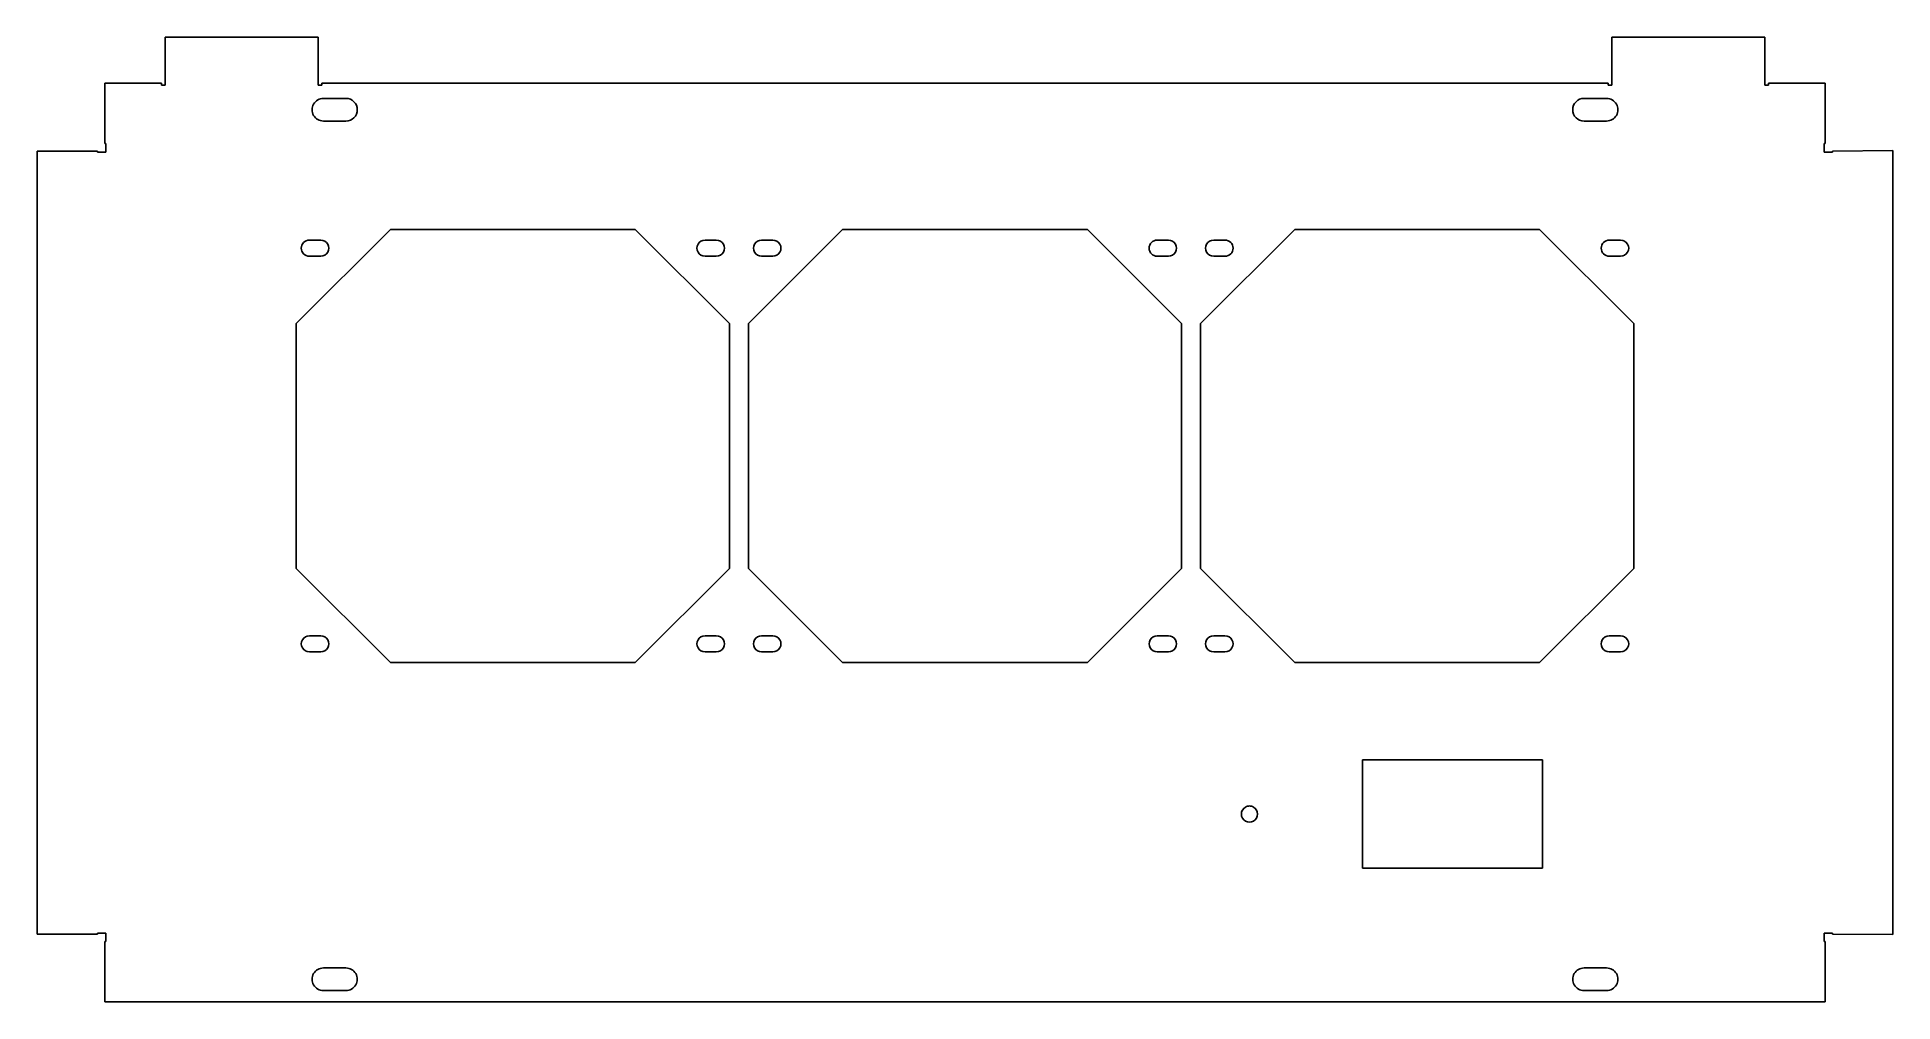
# Model space of a CAD drawing. Extents: x 11 to 503, y 22 to 278.
import ezdxf

# ---------------------------------------------------------------- set-up
doc = ezdxf.new("R2010")
doc.units = 0
doc.layers.add('Layer_1', color=7, linetype='CONTINUOUS')

msp = doc.modelspace()

# ---------------------------------------------------------------- linework, layer by layer
at = {"layer": 'Layer_1', "color": 7}
for p, q in [((44.742404, 277.974671), (44.742404, 265.21266)), ((85.328044, 277.974671), (44.742404, 277.974671)), ((85.328044, 265.21266), (85.328044, 277.974671)), ((469.32734, 277.974671), (428.7417, 277.974671)), ((428.7417, 277.974671), (428.7417, 265.21266)), ((469.32734, 265.21266), (469.32734, 277.974671)), ((43.742474, 265.712888), (28.743384, 265.712888)), ((28.743384, 265.712888), (28.743384, 249.71283)), ((43.742474, 265.21266), (43.742474, 265.712888)), ((44.742404, 265.21266), (43.742474, 265.21266)), ((86.327984, 265.21266), (85.328044, 265.21266)), ((427.74177, 265.712888), (86.327984, 265.712888)), ((86.327984, 265.712888), (86.327984, 265.21266)), ((86.741914, 261.712615), (92.742064, 261.712615)), ((86.741914, 261.712615), (86.741914, 261.712615)), ((421.32717, 261.712615), (427.32732, 261.712615)), ((421.32717, 261.712615), (421.32717, 261.712615)), ((427.74177, 265.21266), (427.74177, 265.712888)), ((428.7417, 265.21266), (427.74177, 265.21266)), ((470.32728, 265.21266), (469.32734, 265.21266)), ((485.3274, 265.712888), (470.32728, 265.712888)), ((470.32728, 265.712888), (470.32728, 265.21266)), ((485.3274, 249.71283), (485.3274, 265.712888)), ((92.742064, 255.712981), (86.741914, 255.712981)), ((427.32732, 255.712981), (421.32717, 255.712981)), ((26.772444, 247.743958), (10.772904, 247.743958)), ((10.772904, 247.743958), (10.772904, 39.90858)), ((26.772444, 247.450953), (26.772444, 247.743958)), ((29.034324, 247.450953), (26.772444, 247.450953)), ((28.743384, 249.71283), (29.034324, 249.71283)), ((29.034324, 249.71283), (29.034324, 247.450953)), ((485.03439, 247.450953), (485.03439, 249.71283)), ((485.03439, 249.71283), (485.3274, 249.71283)), ((487.29627, 247.450953), (485.03439, 247.450953)), ((503.29633, 247.860747), (487.29627, 247.743958)), ((487.29627, 247.743958), (487.29627, 247.450953)), ((503.29633, 39.79128), (503.29633, 247.860747)), ((79.535114, 201.962773), (104.53462, 226.962798)), ((104.53462, 226.962798), (169.53479, 226.962798)), ((169.53479, 226.962798), (194.53481, 201.962773)), ((199.53502, 201.962773), (224.53453, 226.962798)), ((224.53453, 226.962798), (289.5347, 226.962798)), ((289.5347, 226.962798), (314.53472, 201.962773)), ((319.53493, 201.962773), (344.53444, 226.962798)), ((344.53444, 226.962798), (409.53461, 226.962798)), ((409.53461, 226.962798), (434.53463, 201.962773)), ((83.035164, 224.112842), (86.034974, 224.112842)), ((83.035164, 224.112842), (83.035164, 224.112842)), ((188.03495, 224.112842), (191.03477, 224.112842)), ((188.03495, 224.112842), (188.03495, 224.112842)), ((203.03455, 224.112842), (206.03488, 224.112842)), ((203.03455, 224.112842), (203.03455, 224.112842)), ((308.03486, 224.112842), (311.03468, 224.112842)), ((308.03486, 224.112842), (308.03486, 224.112842)), ((323.03446, 224.112842), (326.0348, 224.112842)), ((323.03446, 224.112842), (323.03446, 224.112842)), ((428.03477, 224.112842), (431.03459, 224.112842)), ((428.03477, 224.112842), (428.03477, 224.112842)), ((86.034974, 219.812846), (83.035164, 219.812846)), ((191.03477, 219.812846), (188.03495, 219.812846)), ((206.03488, 219.812846), (203.03455, 219.812846)), ((311.03468, 219.812846), (308.03486, 219.812846)), ((326.0348, 219.812846), (323.03446, 219.812846)), ((431.03459, 219.812846), (428.03477, 219.812846)), ((79.535114, 136.96312), (79.535114, 201.962773)), ((194.53481, 201.962773), (194.53481, 136.96312)), ((199.53502, 136.96312), (199.53502, 201.962773)), ((314.53472, 201.962773), (314.53472, 136.96312)), ((319.53493, 136.96312), (319.53493, 201.962773)), ((434.53463, 201.962773), (434.53463, 136.96312)), ((104.53462, 111.9631), (79.535114, 136.96312)), ((194.53481, 136.96312), (169.53479, 111.9631)), ((224.53453, 111.9631), (199.53502, 136.96312)), ((314.53472, 136.96312), (289.5347, 111.9631)), ((344.53444, 111.9631), (319.53493, 136.96312)), ((434.53463, 136.96312), (409.53461, 111.9631)), ((83.035164, 119.11305), (86.034974, 119.11305)), ((83.035164, 119.11305), (83.035164, 119.11305)), ((188.03495, 119.11305), (191.03477, 119.11305)), ((188.03495, 119.11305), (188.03495, 119.11305)), ((203.03455, 119.11305), (206.03488, 119.11305)), ((203.03455, 119.11305), (203.03455, 119.11305)), ((308.03486, 119.11305), (311.03468, 119.11305)), ((308.03486, 119.11305), (308.03486, 119.11305)), ((323.03446, 119.11305), (326.0348, 119.11305)), ((323.03446, 119.11305), (323.03446, 119.11305)), ((428.03477, 119.11305), (431.03459, 119.11305)), ((428.03477, 119.11305), (428.03477, 119.11305)), ((86.034974, 114.81305), (83.035164, 114.81305)), ((191.03477, 114.81305), (188.03495, 114.81305)), ((206.03488, 114.81305), (203.03455, 114.81305)), ((311.03468, 114.81305), (308.03486, 114.81305)), ((326.0348, 114.81305), (323.03446, 114.81305)), ((431.03459, 114.81305), (428.03477, 114.81305)), ((169.53479, 111.9631), (104.53462, 111.9631)), ((289.5347, 111.9631), (224.53453, 111.9631)), ((409.53461, 111.9631), (344.53444, 111.9631)), ((362.52766, 86.18173), (410.32732, 86.18173)), ((362.52766, 57.38194), (362.52766, 86.18173)), ((410.32732, 86.18173), (410.32732, 57.38194)), ((332.52742, 73.93803), (332.52742, 73.93803)), ((410.32732, 57.38194), (362.52766, 57.38194)), ((10.772904, 39.90858), (26.772444, 39.90858)), ((26.772444, 39.90858), (26.772444, 40.20159)), ((26.772444, 40.20159), (29.034324, 40.20159)), ((29.034324, 40.20159), (29.034324, 37.93971)), ((485.03439, 37.93971), (485.03439, 40.20159)), ((485.03439, 40.20159), (487.29627, 40.20159)), ((487.29627, 40.20159), (487.29627, 39.90858)), ((487.29627, 39.90858), (503.29633, 39.79128)), ((29.034324, 37.93971), (28.743384, 37.93971)), ((28.743384, 37.93971), (28.743384, 21.93965)), ((485.3274, 37.93971), (485.03439, 37.93971)), ((485.3274, 21.93965), (485.3274, 37.93971)), ((86.741914, 30.93962), (92.742064, 30.93962)), ((86.741914, 30.93962), (86.741914, 30.93962)), ((421.32717, 30.93962), (427.32732, 30.93962)), ((421.32717, 30.93962), (421.32717, 30.93962)), ((92.742064, 24.93947), (86.741914, 24.93947)), ((427.32732, 24.93947), (421.32717, 24.93947)), ((28.743384, 21.93965), (485.3274, 21.93965))]:
    msp.add_line(p, q, dxfattribs=at)
for points in [[(84.144134, 260.212964), (84.680024, 261.141165), (85.670074, 261.712612), (86.741914, 261.712615)], [(92.742064, 261.712615), (94.398894, 261.712612), (95.741884, 260.369647), (95.741884, 258.712798)], [(418.32735, 258.712798), (418.32735, 260.369647), (419.67036, 261.712612), (421.32717, 261.712615)], [(427.32732, 261.712615), (428.39918, 261.712612), (429.38971, 261.141165), (429.92561, 260.212964)], [(84.144134, 257.212631), (83.608234, 258.140831), (83.608234, 259.284763), (84.144134, 260.212964)], [(86.741914, 255.712981), (85.670074, 255.712981), (84.680024, 256.28443), (84.144134, 257.212631)], [(95.741884, 258.712798), (95.741884, 257.055948), (94.398894, 255.712981), (92.742064, 255.712981)], [(421.32717, 255.712981), (419.67036, 255.712981), (418.32735, 257.055948), (418.32735, 258.712798)], [(429.92561, 257.212631), (429.38971, 256.28443), (428.39918, 255.712981), (427.32732, 255.712981)], [(429.92561, 260.212964), (430.4615, 259.284763), (430.4615, 258.140831), (429.92561, 257.212631)], [(80.884904, 221.962586), (80.884904, 223.149995), (81.847694, 224.112879), (83.035164, 224.112842)], [(83.035164, 219.812846), (81.847694, 219.812889), (80.884904, 220.775177), (80.884904, 221.962586)], [(86.034974, 224.112842), (86.803114, 224.112879), (87.512824, 223.703182), (87.896884, 223.037973)], [(87.896884, 223.037973), (88.280944, 222.37276), (88.280944, 221.552929), (87.896884, 220.887716)], [(186.17305, 220.887716), (185.78899, 221.552929), (185.78899, 222.37276), (186.17305, 223.037973)], [(186.17305, 223.037973), (186.55711, 223.703182), (187.26689, 224.112879), (188.03495, 224.112842)], [(191.03477, 224.112842), (191.80289, 224.112879), (192.51261, 223.703182), (192.89667, 223.037973)], [(192.89667, 223.037973), (193.28073, 222.37276), (193.28073, 221.552929), (192.89667, 220.887716)], [(201.17265, 220.887716), (200.78859, 221.552929), (200.78859, 222.37276), (201.17265, 223.037973)], [(201.17265, 223.037973), (201.55671, 223.703182), (202.26647, 224.112879), (203.03455, 224.112842)], [(206.03488, 224.112842), (206.80298, 224.112879), (207.51273, 223.703182), (207.89679, 223.037973)], [(207.89679, 223.037973), (208.28085, 222.37276), (208.28085, 221.552929), (207.89679, 220.887716)], [(305.8846, 221.962586), (305.8846, 223.149995), (306.84745, 224.112879), (308.03486, 224.112842)], [(308.03486, 219.812846), (306.84745, 219.812889), (305.8846, 220.775177), (305.8846, 221.962586)], [(311.03468, 224.112842), (311.8028, 224.112879), (312.51252, 223.703182), (312.89658, 223.037973)], [(312.89658, 223.037973), (313.28064, 222.37276), (313.28064, 221.552929), (312.89658, 220.887716)], [(321.17256, 220.887716), (320.7885, 221.552929), (320.7885, 222.37276), (321.17256, 223.037973)], [(321.17256, 223.037973), (321.55662, 223.703182), (322.26634, 224.112879), (323.03446, 224.112842)], [(326.0348, 224.112842), (327.22221, 224.112879), (328.18454, 223.149995), (328.18454, 221.962586)], [(328.18454, 221.962586), (328.18454, 220.775177), (327.22221, 219.812889), (326.0348, 219.812846)], [(425.88451, 221.962586), (425.88451, 223.149995), (426.84736, 224.112879), (428.03477, 224.112842)], [(428.03477, 219.812846), (426.84736, 219.812889), (425.88451, 220.775177), (425.88451, 221.962586)], [(431.03459, 224.112842), (431.80265, 224.112879), (432.51243, 223.703182), (432.89649, 223.037973)], [(432.89649, 223.037973), (433.28055, 222.37276), (433.28055, 221.552929), (432.89649, 220.887716)], [(87.896884, 220.887716), (87.512824, 220.222507), (86.803114, 219.812889), (86.034974, 219.812846)], [(188.03495, 219.812846), (187.26689, 219.81289), (186.55711, 220.222507), (186.17305, 220.887716)], [(192.89667, 220.887716), (192.51261, 220.222507), (191.80289, 219.81289), (191.03477, 219.812846)], [(203.03455, 219.812846), (202.26647, 219.81289), (201.55671, 220.222507), (201.17265, 220.887716)], [(207.89679, 220.887716), (207.51273, 220.222507), (206.80298, 219.81289), (206.03488, 219.812846)], [(312.89658, 220.887716), (312.51252, 220.222507), (311.8028, 219.812889), (311.03468, 219.812846)], [(323.03446, 219.812846), (322.26634, 219.812889), (321.55662, 220.222507), (321.17256, 220.887716)], [(432.89649, 220.887716), (432.51243, 220.222507), (431.80265, 219.812889), (431.03459, 219.812846)], [(81.173264, 118.03818), (81.557334, 118.7034), (82.266994, 119.1131), (83.035164, 119.11305)], [(86.034974, 119.11305), (86.803114, 119.1131), (87.512824, 118.7034), (87.896884, 118.03818)], [(186.17305, 118.03818), (186.55711, 118.7034), (187.26689, 119.1131), (188.03495, 119.11305)], [(191.03477, 119.11305), (191.80289, 119.1131), (192.51261, 118.7034), (192.89667, 118.03818)], [(201.17265, 118.03818), (201.55671, 118.7034), (202.26647, 119.1131), (203.03455, 119.11305)], [(206.03488, 119.11305), (206.80298, 119.1131), (207.51273, 118.7034), (207.89679, 118.03818)], [(306.17296, 118.03818), (306.55702, 118.7034), (307.26674, 119.1131), (308.03486, 119.11305)], [(311.03468, 119.11305), (311.8028, 119.1131), (312.51252, 118.7034), (312.89658, 118.03818)], [(321.17256, 118.03818), (321.55662, 118.7034), (322.26634, 119.1131), (323.03446, 119.11305)], [(326.0348, 119.11305), (326.80292, 119.1131), (327.51264, 118.7034), (327.8967, 118.03818)], [(426.17235, 118.03818), (426.55641, 118.7034), (427.26664, 119.1131), (428.03477, 119.11305)], [(431.03459, 119.11305), (431.80265, 119.1131), (432.51243, 118.7034), (432.89649, 118.03818)], [(81.173264, 115.88792), (80.789214, 116.55313), (80.789214, 117.37297), (81.173264, 118.03818)], [(83.035164, 114.81305), (82.266994, 114.81311), (81.557334, 115.22271), (81.173264, 115.88792)], [(87.896884, 115.88792), (87.512824, 115.22271), (86.803114, 114.81311), (86.034974, 114.81305)], [(87.896884, 118.03818), (88.280944, 117.37297), (88.280944, 116.55313), (87.896884, 115.88792)], [(186.17305, 115.88792), (185.78899, 116.55313), (185.78899, 117.37297), (186.17305, 118.03818)], [(188.03495, 114.81305), (187.26689, 114.81311), (186.55711, 115.22271), (186.17305, 115.88792)], [(192.89667, 115.88792), (192.51261, 115.22271), (191.80289, 114.81311), (191.03477, 114.81305)], [(192.89667, 118.03818), (193.28073, 117.37297), (193.28073, 116.55313), (192.89667, 115.88792)], [(201.17265, 115.88792), (200.78859, 116.55313), (200.78859, 117.37297), (201.17265, 118.03818)], [(203.03455, 114.81305), (202.26647, 114.81311), (201.55671, 115.22271), (201.17265, 115.88792)], [(207.89679, 115.88792), (207.51273, 115.22271), (206.80298, 114.81311), (206.03488, 114.81305)], [(207.89679, 118.03818), (208.28085, 117.37297), (208.28085, 116.55313), (207.89679, 115.88792)], [(306.17296, 115.88792), (305.7889, 116.55313), (305.7889, 117.37297), (306.17296, 118.03818)], [(308.03486, 114.81305), (307.26674, 114.81311), (306.55702, 115.22271), (306.17296, 115.88792)], [(312.89658, 115.88792), (312.51252, 115.22271), (311.8028, 114.81311), (311.03468, 114.81305)], [(312.89658, 118.03818), (313.28064, 117.37297), (313.28064, 116.55313), (312.89658, 115.88792)], [(321.17256, 115.88792), (320.7885, 116.55313), (320.7885, 117.37297), (321.17256, 118.03818)], [(323.03446, 114.81305), (322.26634, 114.81311), (321.55662, 115.22271), (321.17256, 115.88792)], [(327.8967, 115.88792), (327.51264, 115.22271), (326.80292, 114.81311), (326.0348, 114.81305)], [(327.8967, 118.03818), (328.28076, 117.37297), (328.28076, 116.55313), (327.8967, 115.88792)], [(426.17235, 115.88792), (425.78829, 116.55313), (425.78829, 117.37297), (426.17235, 118.03818)], [(428.03477, 114.81305), (427.26664, 114.81311), (426.55641, 115.22271), (426.17235, 115.88792)], [(432.89649, 115.88792), (432.51243, 115.22271), (431.80265, 114.81311), (431.03459, 114.81305)], [(432.89649, 118.03818), (433.28055, 117.37297), (433.28055, 116.55313), (432.89649, 115.88792)], [(331.451, 73.64916), (331.78406, 73.84188), (332.15556, 73.93803), (332.52742, 73.93803)], [(332.52742, 73.93803), (332.89929, 73.93803), (333.2713, 73.84193), (333.60436, 73.64916)], [(331.451, 69.9145), (330.78488, 70.29995), (330.37548, 71.01249), (330.37768, 71.78209)], [(330.37768, 71.78209), (330.37568, 72.55169), (330.78488, 73.26372), (331.451, 73.64916)], [(333.60436, 69.9145), (332.93824, 69.52906), (332.11712, 69.52906), (331.451, 69.9145)], [(333.60436, 73.64916), (334.27048, 73.26372), (334.67988, 72.55169), (334.67768, 71.78209)], [(334.67768, 71.78209), (334.67968, 71.01249), (334.27048, 70.29995), (333.60436, 69.9145)], [(84.144134, 29.43945), (84.680034, 30.36766), (85.670074, 30.93956), (86.741914, 30.93962)], [(92.742064, 30.93962), (93.813844, 30.93956), (94.804454, 30.36766), (95.340354, 29.43945)], [(418.7294, 29.43945), (419.26529, 30.36766), (420.25541, 30.93957), (421.32717, 30.93962)], [(427.32732, 30.93962), (428.39918, 30.93957), (429.38971, 30.36766), (429.92561, 29.43945)], [(84.144134, 26.43964), (83.608234, 27.36785), (83.608234, 28.51126), (84.144134, 29.43945)], [(86.741914, 24.93947), (85.670074, 24.93952), (84.680034, 25.51144), (84.144134, 26.43964)], [(95.340354, 26.43964), (94.804454, 25.51144), (93.813844, 24.93952), (92.742064, 24.93947)], [(95.340354, 29.43945), (95.876254, 28.51126), (95.876254, 27.36785), (95.340354, 26.43964)], [(418.7294, 26.43964), (418.1935, 27.36785), (418.1935, 28.51126), (418.7294, 29.43945)], [(421.32717, 24.93947), (420.25541, 24.93952), (419.26529, 25.51144), (418.7294, 26.43964)], [(429.92561, 26.43964), (429.38971, 25.51144), (428.39918, 24.93952), (427.32732, 24.93947)], [(429.92561, 29.43945), (430.46151, 28.51126), (430.46151, 27.36785), (429.92561, 26.43964)]]:
    msp.add_open_spline(points, degree=3, dxfattribs=at)

doc.saveas('drawing.dxf')
